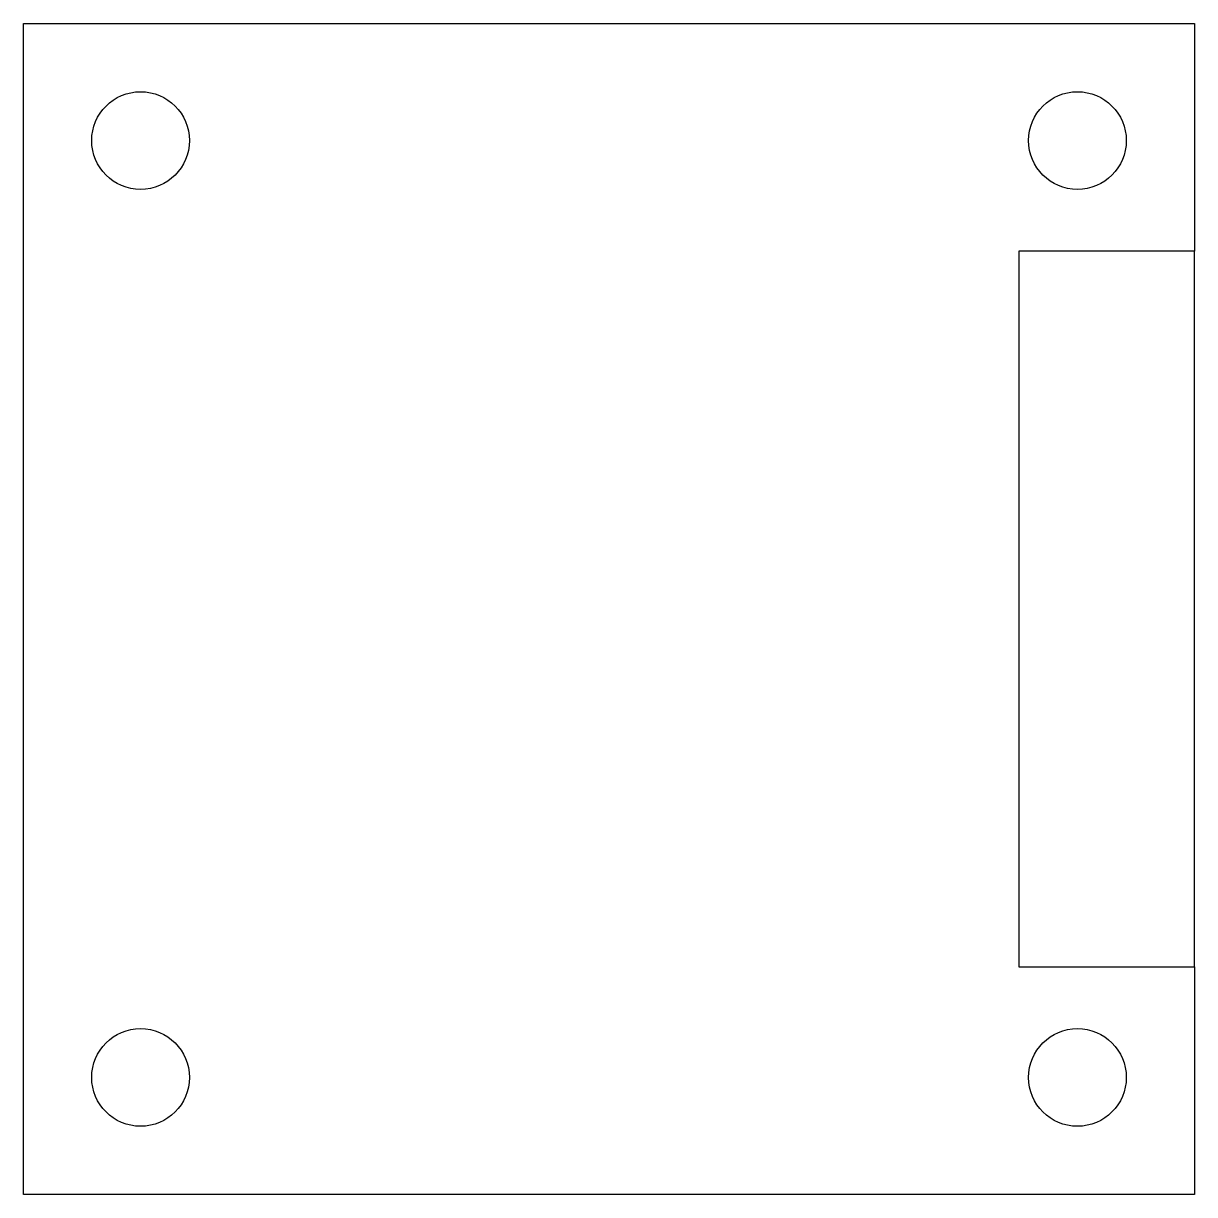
# Model space of a CAD drawing. Extents: x -18 to 18, y -18 to 18.
import ezdxf

# ---------------------------------------------------------------- set-up
doc = ezdxf.new("R2010")
doc.units = 0
doc.layers.add('Shape2DView', color=7, linetype='CONTINUOUS')

msp = doc.modelspace()

# ---------------------------------------------------------------- linework, layer by layer
at = {"layer": 'Shape2DView'}
for p, q in [((-18, -18), (-18, 18)), ((-18, 18), (18, 18)), ((18, 18), (18, 11)), ((12.6, 11), (12.6, -11)), ((18, 11), (12.6, 11)), ((18, -11), (18, 11)), ((12.6, -11), (18, -11)), ((18, -11), (18, -18)), ((18, -18), (-18, -18))]:
    msp.add_line(p, q, dxfattribs=at)
for centre in [(-14.4, 14.4), (14.4, 14.4), (-14.4, -14.4), (14.4, -14.4)]:
    msp.add_circle(centre, 1.5, dxfattribs=at)

doc.saveas('drawing.dxf')
